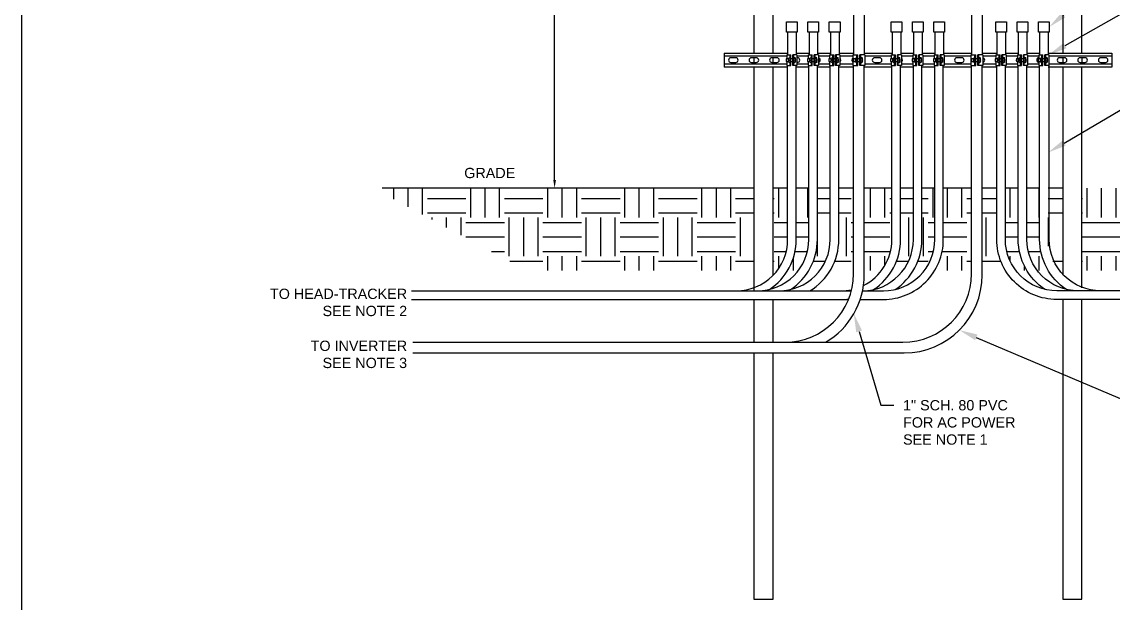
# Model space of a CAD drawing. Header units: feet. Extents: x -4 to 2246, y -9 to 1440.
# Drawn here: x 2183.84 to 2200.54, y 1374.94 to 1383.83 of the extents above; entities that cross this region are included whole.
import ezdxf
from ezdxf import colors
from ezdxf.entities.mleader import LeaderData, LeaderLine
from ezdxf.math import Vec2, Vec3

# ---------------------------------------------------------------- set-up
doc = ezdxf.new("R2010")
doc.units = ezdxf.units.FT
doc.header["$MEASUREMENT"] = 0
for name, color, linetype in [('C-GRADE', 110, 'Continuous'), ('E-COND-PVC', 4, 'Continuous'), ('E-COND-RGS', 4, 'Continuous'), ('E-DIM', 1, 'Continuous'), ('E-EQPM-CAB', 5, 'Continuous'), ('E-EQPM-HRDW', 230, 'Continuous'), ('G-ANNO-TEXT', 1, 'Continuous')]:
    doc.layers.add(name, color=color, linetype=linetype)
doc.styles.add('NEI-A', font='arial.ttf')
doc.dimstyles.new('NEI-A', dxfattribs={"dimtxt": 0.1, "dimasz": 0.125, "dimexe": 0.0625, "dimexo": 0.0625, "dimgap": 0.0625, "dimtad": 0, "dimtih": 1, "dimtoh": 1, "dimdec": 4, "dimzin": 3, "dimdsep": 46, "dimlunit": 4, "dimtxsty": 'NEI-A', "dimcen": 0, "dimadec": 0, "dimazin": 0, "dimtfac": 0.75, "dimtdec": 4, "dimtofl": 0, "dimtmove": 0, "dimatfit": 3, "dimfxl": 1, "dimfrac": 1, "dimtolj": 1, "dimtzin": 0, "dimarcsym": 0})

# ---------------------------------------------------------------- blocks, each defined once
blk = doc.blocks.new('HSQN031')
blk.add_lwpolyline([(-0.4, 0.21), (-0.4, 0), (0.4, 0), (0.4, 0.21), (0.28, 0.27), (-0.28, 0.27)], close=True)
for points in [[(0, 0.21, 0.123587), (-0.2, 0.27, 0.085237), (-0.34, 0.24)], [(0.34, 0.24, 0.085237), (0.2, 0.27, 0.123587), (0, 0.21), (0, 0)]]:
    blk.add_lwpolyline(points, format="xyb")
blk = doc.blocks.new('Bolt Head 312')
for p, q in [((-0.29, 0), (-0.29, 0.14)), ((-0.29, 0), (0.29, 0)), ((-0.22, 0.2), (0.22, 0.2)), ((-0.14, 0.14), (-0.14, 0)), ((0.14, 0.14), (0.14, 0)), ((0.29, 0), (0.29, 0.14))]:
    blk.add_line(p, q)
for centre, major_axis, ratio in [((-0.22, 0.14), (-0.0722, 0), 0.866025), ((0, 0.14), (-0.144, 0), 0.433013)]:
    blk.add_ellipse(centre, major_axis=major_axis, ratio=ratio, start_param=3.141593, end_param=6.283185)
at = {"extrusion": (0, 0, -1)}
blk.add_ellipse((0.22, 0.14), major_axis=(0.0722, 0), ratio=0.866025, start_param=3.141593, end_param=6.283185, dxfattribs=at)
blk = doc.blocks.new('*D19')
at = {"layer": 'Defpoints', "color": 0, "transparency": 16777216}
for p in [(2200.452, 1395.898), (2206.287, 1395.898), (2203.985, 1381.29)]:
    blk.add_point(p, dxfattribs=at)
at = {"layer": 'E-DIM', "color": 0, "lineweight": -2, "transparency": 16777216}
for p, q in [((2200.515, 1395.898), (2206.349, 1395.898)), ((2206.287, 1395.773), (2206.287, 1388.707)), ((2206.287, 1381.415), (2206.287, 1388.48)), ((2204.048, 1381.29), (2206.349, 1381.29))]:
    blk.add_line(p, q, dxfattribs=at)
at = {"layer": 'E-DIM', "color": 0, "transparency": 16777216}
for points in [[(2206.266, 1395.773), (2206.308, 1395.773), (2206.287, 1395.898)], [(2206.266, 1381.415), (2206.308, 1381.415), (2206.287, 1381.29)]]:
    blk.add_solid(points, dxfattribs=at)
at = {"layer": 'E-DIM', "color": 0, "transparency": 16777216, "insert": (2206.287, 1388.594), "char_height": 0.1, "attachment_point": 5, "style": 'NEI-A'}
blk.add_mtext("\\A1;15' ", dxfattribs=at)
blk = doc.blocks.new('*D20')
at = {"layer": 'Defpoints', "color": 0, "transparency": 16777216}
for p in [(2196.151, 1389.148), (2191.992, 1381.29), (2193.821, 1381.29)]:
    blk.add_point(p, dxfattribs=at)
at = {"layer": 'E-DIM', "color": 0, "lineweight": -2, "transparency": 16777216}
for p, q in [((2196.088, 1389.148), (2191.929, 1389.148)), ((2191.992, 1389.023), (2191.992, 1385.357)), ((2191.992, 1381.415), (2191.992, 1385.081)), ((2193.758, 1381.29), (2191.929, 1381.29))]:
    blk.add_line(p, q, dxfattribs=at)
at = {"layer": 'E-DIM', "color": 0, "transparency": 16777216}
for points in [[(2191.971, 1389.023), (2192.013, 1389.023), (2191.992, 1389.148)], [(2191.971, 1381.415), (2192.013, 1381.415), (2191.992, 1381.29)]]:
    blk.add_solid(points, dxfattribs=at)
at = {"layer": 'E-DIM', "color": 0, "transparency": 16777216, "insert": (2191.992, 1385.219), "char_height": 0.1, "attachment_point": 5, "style": 'NEI-A'}
blk.add_mtext('\\A1;7{\\H0.75x;\\S7#8;}"', dxfattribs=at)

msp = doc.modelspace()

# ---------------------------------------------------------------- hatches: boundary and pattern name
at = {"layer": 'E-COND-RGS'}
h = msp.add_hatch(dxfattribs=at)
h.set_pattern_fill('EARTH', color=256, scale=2.35743)
h.set_pattern_definition([(0, (1399.1279, -243.3579), (0.58935738, 0.58935738), [0.58935738, -0.58935738]), (0, (1399.1279, -243.13687), (0.58935738, 0.58935738), [0.58935738, -0.58935738]), (0, (1399.1279, -242.91586), (0.58935738, 0.58935738), [0.58935738, -0.58935738]), (90, (1399.2016, -242.8422), (-0.58935738, 0.58935738), [0.58935738, -0.58935738]), (90, (1399.4226, -242.8422), (-0.58935738, 0.58935738), [0.58935738, -0.58935738]), (90, (1399.6436, -242.8422), (-0.58935738, 0.58935738), [0.58935738, -0.58935738])])
edge = h.paths.add_edge_path()
edge.add_line((2197.611092, 1381.289967), (2197.611116, 1380.504089))
edge.add_arc((2196.693873, 1380.504061), 0.917242, -31.0439936, 0.0017205, ccw=False)
edge.add_line((2197.47974, 1380.031043), (2197.648729, 1380.031043))
edge.add_arc((2197.021227, 1380.504051), 0.78581, 322.9911909, 360.0017205)
edge.add_line((2197.807036, 1380.504075), (2197.807013, 1381.289967))
edge.add_line((2197.807013, 1381.289967), (2197.611092, 1381.289967))
edge = h.paths.add_edge_path()
edge.add_arc((2196.36652, 1380.504071), 0.917242, 328.9552983, 360.0017205)
edge.add_line((2197.283762, 1380.504098), (2197.283739, 1381.289967))
edge.add_line((2197.283739, 1381.289967), (2197.479659, 1381.289967))
edge.add_line((2197.479659, 1381.289967), (2197.479683, 1380.504085))
edge.add_arc((2196.693873, 1380.504061), 0.78581, -37.009696, 0.0017205, ccw=False)
edge.add_line((2197.321369, 1380.031043), (2197.152381, 1380.031043))
edge = h.paths.add_edge_path()
edge.add_line((2196.728027, 1381.289967), (2196.728027, 1380.031043))
edge.add_line((2196.728027, 1380.031043), (2196.994008, 1380.031043))
edge.add_arc((2196.36652, 1380.504071), 0.78581, 322.9894171, 360.0017205)
edge.add_line((2197.15233, 1380.504094), (2197.152306, 1381.289967))
edge.add_line((2197.152306, 1381.289967), (2196.728027, 1381.289967))
edge = h.paths.add_edge_path()
edge.add_line((2196.339739, 1381.289967), (2196.339763, 1380.504126))
edge.add_arc((2195.42252, 1380.504099), 0.917242, -31.0467439, 0.0017205, ccw=False)
edge.add_line((2196.208365, 1380.031043), (2196.564316, 1380.031043))
edge.add_line((2196.564316, 1380.031043), (2196.564316, 1381.289967))
edge.add_line((2196.564316, 1381.289967), (2196.339739, 1381.289967))
edge = h.paths.add_edge_path()
edge.add_line((2196.012386, 1381.289967), (2196.012409, 1380.504136))
edge.add_arc((2195.095167, 1380.504109), 0.917242, -31.0474521, 0.0017205, ccw=False)
edge.add_line((2195.881006, 1380.031043), (2196.049988, 1380.031043))
edge.add_arc((2195.42252, 1380.504099), 0.78581, 322.9868595, 360.0017205)
edge.add_line((2196.20833, 1380.504122), (2196.208307, 1381.289967))
edge.add_line((2196.208307, 1381.289967), (2196.012386, 1381.289967))
edge = h.paths.add_edge_path()
edge.add_line((2195.688582, 1381.289967), (2195.688605, 1380.504146))
edge.add_arc((2194.771363, 1380.504118), 0.917242, -31.0481526, 0.0017205, ccw=False)
edge.add_line((2195.557196, 1380.031043), (2195.722627, 1380.031043))
edge.add_arc((2195.095167, 1380.504109), 0.78581, 322.9859725, 360.0017205)
edge.add_line((2195.880977, 1380.504132), (2195.880953, 1381.289967))
edge.add_line((2195.880953, 1381.289967), (2195.688582, 1381.289967))
edge = h.paths.add_edge_path()
edge.add_line((2198.369144, 1380.031043), (2198.369144, 1381.289967))
edge.add_line((2198.369144, 1381.289967), (2197.938445, 1381.289967))
edge.add_line((2197.938445, 1381.289967), (2197.938469, 1380.504079))
edge.add_arc((2197.021227, 1380.504051), 0.917242, -31.0432854, 0.0017205, ccw=False)
edge.add_line((2197.8071, 1380.031043), (2198.369144, 1380.031043))
edge = h.paths.add_edge_path()
edge.add_line((2198.756518, 1380.504151), (2198.756541, 1381.289967))
edge.add_line((2198.756541, 1381.289967), (2198.532854, 1381.289967))
edge.add_line((2198.532854, 1381.289967), (2198.532854, 1380.031043))
edge.add_line((2198.532854, 1380.031043), (2198.887931, 1380.031043))
edge.add_arc((2199.67376, 1380.504124), 0.917242, 179.9982795, 211.048573, ccw=False)
edge = h.paths.add_edge_path()
edge.add_line((2199.083871, 1380.504151), (2199.083895, 1381.289967))
edge.add_line((2199.083895, 1381.289967), (2198.887974, 1381.289967))
edge.add_line((2198.887974, 1381.289967), (2198.88795, 1380.504148))
edge.add_arc((2199.67376, 1380.504124), 0.78581, 179.9982795, 217.0154314)
edge.add_line((2199.046312, 1380.031043), (2199.215284, 1380.031043))
edge.add_arc((2200.001113, 1380.504124), 0.917242, 179.9982795, 211.048573, ccw=False)
edge = h.paths.add_edge_path()
edge.add_arc((2200.328467, 1380.504114), 0.917242, 179.9982795, 211.0478648)
edge.add_line((2199.542632, 1380.031043), (2199.373665, 1380.031043))
edge.add_arc((2200.001113, 1380.504124), 0.78581, 179.9982795, 217.0154314, ccw=False)
edge.add_line((2199.215304, 1380.504148), (2199.215327, 1381.289967))
edge.add_line((2199.215327, 1381.289967), (2199.411248, 1381.289967))
edge.add_line((2199.411248, 1381.289967), (2199.411224, 1380.504142))
edge = h.paths.add_edge_path()
edge.add_line((2199.764149, 1380.031043), (2199.764149, 1381.289967))
edge.add_line((2199.764149, 1381.289967), (2199.542681, 1381.289967))
edge.add_line((2199.542681, 1381.289967), (2199.542657, 1380.504138))
edge.add_arc((2200.328467, 1380.504114), 0.78581, 179.9982795, 217.0145444)
edge.add_line((2199.701011, 1380.031043), (2199.764149, 1380.031043))
h.paths.add_polyline_path([(2200.058827, 1381.289967), (2200.058827, 1380.031043), (2204.692421, 1380.031043), (2207.049851, 1381.289967)])
edge = h.paths.add_edge_path()
edge.add_line((2195.333677, 1381.289967), (2195.333677, 1380.031043))
edge.add_line((2195.333677, 1380.031043), (2195.398815, 1380.031043))
edge.add_arc((2194.771363, 1380.504118), 0.78581, 322.9850952, 360.0017205)
edge.add_line((2195.557173, 1380.504142), (2195.557149, 1381.289967))
edge.add_line((2195.557149, 1381.289967), (2195.333677, 1381.289967))
h.paths.add_polyline_path([(2195.038998, 1380.031043), (2195.038998, 1381.289967), (2189.216576, 1381.289967), (2191.574005, 1380.031043)])

# ---------------------------------------------------------------- linework, layer by layer
at = {"layer": 'C-GRADE'}
for points in [[(2195.038998, 1381.289967), (2189.353373, 1381.289967)], [(2195.557149, 1381.289967), (2195.333677, 1381.289967)], [(2195.880953, 1381.289967), (2195.688582, 1381.289967)], [(2196.208307, 1381.289967), (2196.012386, 1381.289967)], [(2196.564316, 1381.289967), (2196.339739, 1381.289967)], [(2197.152306, 1381.289967), (2196.728027, 1381.289967)], [(2197.479659, 1381.289967), (2197.283739, 1381.289967)], [(2197.807013, 1381.289967), (2197.611092, 1381.289967)], [(2198.369144, 1381.289967), (2197.938445, 1381.289967)], [(2198.756541, 1381.289967), (2198.532854, 1381.289967)], [(2199.083895, 1381.289967), (2198.887974, 1381.289967)], [(2199.411248, 1381.289967), (2199.215327, 1381.289967)], [(2199.764149, 1381.289967), (2199.542681, 1381.289967)]]:
    msp.add_lwpolyline(points, dxfattribs=at)
at = {"layer": 'E-COND-PVC', "color": 111}
for points in [[(2196.564316, 1385.963254), (2196.564316, 1383.328344)], [(2196.728027, 1385.963245), (2196.728027, 1383.328344)], [(2198.369144, 1385.963245), (2198.369144, 1383.328344)], [(2198.532854, 1385.963254), (2198.532854, 1383.328344)], [(2189.824475, 1378.768827), (2197.337768, 1378.768827)]]:
    msp.add_lwpolyline(points, dxfattribs=at)
at = {"layer": 'E-COND-PVC'}
for points in [[(2195.539822, 1383.830076), (2195.703465, 1383.829551), (2195.703465, 1383.673552), (2195.539822, 1383.674077)], [(2195.867175, 1383.830076), (2196.030818, 1383.829551), (2196.030818, 1383.673552), (2195.867175, 1383.674077)], [(2196.194529, 1383.830076), (2196.358171, 1383.829551), (2196.358171, 1383.673552), (2196.194529, 1383.674077)], [(2197.138528, 1383.830076), (2197.302171, 1383.829551), (2197.302171, 1383.673552), (2197.138528, 1383.674077)], [(2197.465882, 1383.830076), (2197.629524, 1383.829551), (2197.629524, 1383.673552), (2197.465882, 1383.674077)], [(2197.793235, 1383.830076), (2197.956877, 1383.829551), (2197.956877, 1383.673552), (2197.793235, 1383.674077)], [(2198.739327, 1383.830076), (2198.902969, 1383.829551), (2198.902969, 1383.673552), (2198.739327, 1383.674077)], [(2199.06668, 1383.830076), (2199.230323, 1383.829551), (2199.230323, 1383.673552), (2199.06668, 1383.674077)], [(2199.394034, 1383.830076), (2199.557676, 1383.829551), (2199.557676, 1383.673552), (2199.394034, 1383.674077)]]:
    msp.add_lwpolyline(points, close=True, dxfattribs=at)
for points in [[(2195.557077, 1383.674021), (2195.557088, 1383.328344)], [(2195.68854, 1383.673599), (2195.68853, 1383.328344)], [(2195.884431, 1383.674021), (2195.884441, 1383.328344)], [(2196.015894, 1383.673599), (2196.015884, 1383.328344)], [(2196.211784, 1383.674021), (2196.211795, 1383.328344)], [(2196.343247, 1383.673599), (2196.343237, 1383.328344)], [(2197.155784, 1383.674021), (2197.155794, 1383.328344)], [(2197.287247, 1383.673599), (2197.287236, 1383.328344)], [(2197.483137, 1383.674021), (2197.483147, 1383.328344)], [(2197.6146, 1383.673599), (2197.61459, 1383.328344)], [(2197.81049, 1383.674021), (2197.810501, 1383.328344)], [(2197.941953, 1383.673599), (2197.941943, 1383.328344)], [(2198.756582, 1383.674021), (2198.756593, 1383.328344)], [(2198.888045, 1383.673599), (2198.888035, 1383.328344)], [(2199.083936, 1383.674021), (2199.083946, 1383.328344)], [(2199.215399, 1383.673599), (2199.215388, 1383.328344)], [(2199.411289, 1383.674021), (2199.411299, 1383.328344)], [(2199.542752, 1383.673599), (2199.542742, 1383.328344)], [(2189.801904, 1379.718511), (2196.531023, 1379.718256)], [(2189.901073, 1379.718521), (2196.531023, 1379.718256)], [(2189.8019, 1379.587078), (2196.487633, 1379.586825)], [(2189.895133, 1379.587136), (2195.09514, 1379.586866)], [(2189.901069, 1379.587088), (2196.487633, 1379.586825)], [(2190.01089, 1379.587145), (2194.771335, 1379.586876)], [(2190.222487, 1379.587126), (2195.422493, 1379.586856)]]:
    msp.add_lwpolyline(points, dxfattribs=at)
for points in [[(2189.895137, 1379.718568), (2195.095144, 1379.718299, 0.414231048), (2195.880977, 1380.504132), (2195.880897, 1383.164624)], [(2190.010894, 1379.718578), (2194.771339, 1379.718308, 0.414231048), (2195.557173, 1380.504142), (2195.557093, 1383.164634)], [(2190.222491, 1379.718558), (2195.422497, 1379.718289, 0.414231048), (2196.20833, 1380.504122), (2196.20825, 1383.164614)], [(2195.278878, 1379.740075, 0.251218101), (2195.688605, 1380.504146), (2195.688525, 1383.164637)], [(2195.600709, 1379.738759, 0.251903882), (2196.012409, 1380.504136), (2196.01233, 1383.164628)], [(2195.895611, 1379.718275, 0.263056262), (2196.339763, 1380.504126), (2196.339683, 1383.164618)], [(2196.666974, 1379.586819), (2197.021199, 1379.586809, 0.414231048), (2197.938469, 1380.504079), (2197.938389, 1383.164571)], [(2196.702505, 1379.718251), (2197.021203, 1379.718242, 0.414231048), (2197.807036, 1380.504075), (2197.806957, 1383.164567)], [(2196.702515, 1379.718299, 0.411004907), (2197.479683, 1380.504085), (2197.479603, 1383.164576)], [(2196.716824, 1379.800662, 0.284517854), (2197.15233, 1380.504094), (2197.15225, 1383.164586)], [(2196.872062, 1379.738721, 0.251903882), (2197.283762, 1380.504098), (2197.283682, 1383.16459)], [(2197.199416, 1379.738711, 0.251903882), (2197.611116, 1380.504089), (2197.611036, 1383.16458)], [(2203.406171, 1379.587151), (2199.673787, 1379.586881, -0.414231048), (2198.756518, 1380.504151), (2198.756597, 1383.164643)], [(2203.406167, 1379.718584), (2199.673783, 1379.718314, -0.414231048), (2198.88795, 1380.504148), (2198.88803, 1383.164639)], [(2199.495548, 1379.738789, -0.251895993), (2199.083871, 1380.504151), (2199.083951, 1383.164643)], [(2203.73352, 1379.718584), (2200.001137, 1379.718314, -0.414231048), (2199.215304, 1380.504148), (2199.215384, 1383.164639)], [(2199.822879, 1379.738794, -0.251888105), (2199.411224, 1380.504142), (2199.411304, 1383.164634)], [(2204.077004, 1379.718574), (2200.344621, 1379.718304, -0.414231048), (2199.558788, 1380.504138), (2199.558868, 1383.16463)], [(2190.046886, 1379.71853), (2196.366496, 1379.718261, 0.054276469), (2196.535601, 1379.736667, 0.054276469)], [(2190.046882, 1379.587098), (2196.366493, 1379.586828, 0.034061965), (2196.491031, 1379.595319, 0.034061965)], [(2203.733524, 1379.587151), (2200.001141, 1379.586881, -0.001150517), (2199.996919, 1379.586891, -0.001150517)], [(2204.077008, 1379.587141), (2200.344625, 1379.586872, -0.001992758), (2200.337313, 1379.586901, -0.001992758)]]:
    msp.add_lwpolyline(points, format="xyb", dxfattribs=at)
at = {"layer": 'E-COND-PVC', "color": 111}
for points in [[(2195.51657, 1378.932537, 0.414213562), (2196.564316, 1379.980284), (2196.564316, 1383.164634)], [(2196.136674, 1378.932537, 0.266344269), (2196.728027, 1379.963913), (2196.728027, 1383.164634)], [(2197.321398, 1378.932537, 0.414213562), (2198.369144, 1379.980284), (2198.369144, 1383.164634)], [(2197.337768, 1378.768827, 0.414213562), (2198.532854, 1379.963913), (2198.532854, 1383.164634)]]:
    msp.add_lwpolyline(points, format="xyb", dxfattribs=at)
at = {"layer": 'E-COND-RGS'}
for points in [[(2195.038998, 1385.829178), (2195.038998, 1383.3529)], [(2195.333677, 1383.3529), (2195.333677, 1385.829178)], [(2199.764149, 1385.829178), (2199.764149, 1383.3529)], [(2200.058827, 1383.3529), (2200.058827, 1385.829178)], [(2195.038998, 1383.283291), (2195.038998, 1383.209687)], [(2195.332347, 1383.283291), (2195.332347, 1383.209687)], [(2199.764149, 1383.283291), (2199.764149, 1383.209687)], [(2200.057497, 1383.283291), (2200.057497, 1383.209687)], [(2195.038998, 1383.140077), (2195.038998, 1379.7183)], [(2195.333677, 1379.95521), (2195.333677, 1383.140077)], [(2199.764149, 1383.140077), (2199.764149, 1379.957267)], [(2200.058827, 1379.766014), (2200.058827, 1383.140077)], [(2195.333677, 1379.75537), (2195.333677, 1379.779455)], [(2199.764149, 1379.781011), (2199.764149, 1379.754895)], [(2199.764149, 1379.718317), (2199.764149, 1379.7183)], [(2200.058827, 1379.718316), (2200.058827, 1379.718326)], [(2195.038998, 1379.586868), (2195.038998, 1378.932537)], [(2195.333677, 1378.932537), (2195.333677, 1379.586859)], [(2199.764149, 1379.586884), (2199.764149, 1375.003488), (2200.058827, 1375.003488), (2200.058827, 1379.586893)], [(2195.038998, 1378.768827), (2195.038998, 1375.003488), (2195.333677, 1375.003488), (2195.333677, 1378.768827)]]:
    msp.add_lwpolyline(points, dxfattribs=at)
at = {"layer": 'E-EQPM-CAB', "lineweight": 0}
for points in [[(2195.568873, 1383.82981), (2195.676927, 1383.82981)], [(2195.896226, 1383.82981), (2196.00428, 1383.82981)], [(2196.22358, 1383.82981), (2196.331633, 1383.82981)], [(2197.167579, 1383.82981), (2197.275633, 1383.82981)], [(2197.494932, 1383.82981), (2197.602986, 1383.82981)], [(2197.822286, 1383.82981), (2197.93034, 1383.82981)], [(2198.768378, 1383.82981), (2198.876431, 1383.82981)], [(2199.095731, 1383.82981), (2199.203785, 1383.82981)], [(2199.423084, 1383.82981), (2199.531138, 1383.82981)]]:
    msp.add_lwpolyline(points, dxfattribs=at)
for centre, start, end in [((2195.568545, 1383.830792), 179.9998594, 270.0001406), ((2195.676599, 1383.830792), 269.9998594, 0.0001406), ((2195.895899, 1383.830792), 179.9998594, 270.0001406), ((2196.003953, 1383.830792), 269.9998594, 0.0001406), ((2196.223252, 1383.830792), 179.9998594, 270.0001406), ((2196.331306, 1383.830792), 269.9998594, 0.0001406), ((2197.167251, 1383.830792), 179.9998594, 270.0001406), ((2197.275305, 1383.830792), 269.9998594, 0.0001406), ((2197.494605, 1383.830792), 179.9998594, 270.0001406), ((2197.602659, 1383.830792), 269.9998594, 0.0001406), ((2197.821958, 1383.830792), 179.9998594, 270.0001406), ((2197.930012, 1383.830792), 269.9998594, 0.0001406), ((2198.76805, 1383.830792), 179.9998594, 270.0001406), ((2198.876104, 1383.830792), 269.9998594, 0.0001406), ((2199.095403, 1383.830792), 179.9998594, 270.0001406), ((2199.203457, 1383.830792), 269.9998594, 0.0001406), ((2199.422757, 1383.830792), 179.9998594, 270.0001406), ((2199.530811, 1383.830792), 269.9998594, 0.0001406)]:
    msp.add_arc(centre, 0.000982, start, end, dxfattribs=at)
at = {"layer": 'E-EQPM-HRDW', "color": 7}
for p, q in [((2195.544041, 1383.328344), (2195.607044, 1383.328344)), ((2195.544041, 1383.328344), (2195.544041, 1383.266953)), ((2195.593292, 1383.164634), (2195.593292, 1383.328344)), ((2195.607044, 1383.164634), (2195.607044, 1383.328344)), ((2195.699245, 1383.328344), (2195.636243, 1383.328344)), ((2195.636243, 1383.164634), (2195.636243, 1383.328344)), ((2195.649995, 1383.164634), (2195.649995, 1383.328344)), ((2195.699245, 1383.328344), (2195.699245, 1383.164634)), ((2195.871395, 1383.328344), (2195.934397, 1383.328344)), ((2195.871395, 1383.328344), (2195.871395, 1383.266953)), ((2195.920645, 1383.164634), (2195.920645, 1383.328344)), ((2195.934397, 1383.164634), (2195.934397, 1383.328344)), ((2196.026599, 1383.328344), (2195.963596, 1383.328344)), ((2195.963596, 1383.164634), (2195.963596, 1383.328344)), ((2195.977348, 1383.164634), (2195.977348, 1383.328344)), ((2196.026599, 1383.328344), (2196.026599, 1383.164634)), ((2196.198748, 1383.328344), (2196.261751, 1383.328344)), ((2196.198748, 1383.328344), (2196.198748, 1383.266953)), ((2196.247999, 1383.164634), (2196.247999, 1383.328344)), ((2196.261751, 1383.164634), (2196.261751, 1383.328344)), ((2196.353952, 1383.328344), (2196.29095, 1383.328344)), ((2196.29095, 1383.164634), (2196.29095, 1383.328344)), ((2196.304701, 1383.164634), (2196.304701, 1383.328344)), ((2196.353952, 1383.328344), (2196.353952, 1383.164634)), ((2196.552792, 1383.328344), (2196.631572, 1383.328344)), ((2196.552792, 1383.328344), (2196.552792, 1383.164634)), ((2196.61782, 1383.164634), (2196.61782, 1383.328344)), ((2196.631572, 1383.164634), (2196.631572, 1383.328344)), ((2196.739551, 1383.328344), (2196.660771, 1383.328344)), ((2196.660771, 1383.164634), (2196.660771, 1383.328344)), ((2196.674523, 1383.164634), (2196.674523, 1383.328344)), ((2196.739551, 1383.328344), (2196.739551, 1383.164634)), ((2197.142748, 1383.328344), (2197.20575, 1383.328344)), ((2197.142748, 1383.328344), (2197.142748, 1383.266953)), ((2197.191998, 1383.164634), (2197.191998, 1383.328344)), ((2197.20575, 1383.164634), (2197.20575, 1383.328344)), ((2197.297951, 1383.328344), (2197.234949, 1383.328344)), ((2197.234949, 1383.164634), (2197.234949, 1383.328344)), ((2197.248701, 1383.164634), (2197.248701, 1383.328344)), ((2197.297951, 1383.328344), (2197.297951, 1383.164634)), ((2197.470101, 1383.328344), (2197.533103, 1383.328344)), ((2197.470101, 1383.328344), (2197.470101, 1383.266953)), ((2197.519352, 1383.164634), (2197.519352, 1383.328344)), ((2197.533103, 1383.164634), (2197.533103, 1383.328344)), ((2197.625305, 1383.328344), (2197.562302, 1383.328344)), ((2197.562302, 1383.164634), (2197.562302, 1383.328344)), ((2197.576054, 1383.164634), (2197.576054, 1383.328344)), ((2197.625305, 1383.328344), (2197.625305, 1383.164634)), ((2197.797454, 1383.328344), (2197.860457, 1383.328344)), ((2197.797454, 1383.328344), (2197.797454, 1383.266953)), ((2197.846705, 1383.164634), (2197.846705, 1383.328344)), ((2197.860457, 1383.164634), (2197.860457, 1383.328344)), ((2197.952658, 1383.328344), (2197.889656, 1383.328344)), ((2197.889656, 1383.164634), (2197.889656, 1383.328344)), ((2197.903407, 1383.164634), (2197.903407, 1383.328344)), ((2197.952658, 1383.328344), (2197.952658, 1383.164634)), ((2198.35762, 1383.328344), (2198.4364, 1383.328344)), ((2198.35762, 1383.328344), (2198.35762, 1383.164634)), ((2198.422648, 1383.164634), (2198.422648, 1383.328344)), ((2198.4364, 1383.164634), (2198.4364, 1383.328344)), ((2198.544379, 1383.328344), (2198.465599, 1383.328344)), ((2198.465599, 1383.164634), (2198.465599, 1383.328344)), ((2198.47935, 1383.164634), (2198.47935, 1383.328344)), ((2198.544379, 1383.328344), (2198.544379, 1383.164634)), ((2198.743546, 1383.328344), (2198.806548, 1383.328344)), ((2198.743546, 1383.328344), (2198.743546, 1383.266953)), ((2198.792797, 1383.164634), (2198.792797, 1383.328344)), ((2198.806548, 1383.164634), (2198.806548, 1383.328344)), ((2198.89875, 1383.328344), (2198.835748, 1383.328344)), ((2198.835748, 1383.164634), (2198.835748, 1383.328344)), ((2198.849499, 1383.164634), (2198.849499, 1383.328344)), ((2198.89875, 1383.328344), (2198.89875, 1383.164634)), ((2199.0709, 1383.328344), (2199.133902, 1383.328344)), ((2199.0709, 1383.328344), (2199.0709, 1383.266953)), ((2199.12015, 1383.164634), (2199.12015, 1383.328344)), ((2199.133902, 1383.164634), (2199.133902, 1383.328344)), ((2199.226103, 1383.328344), (2199.163101, 1383.328344)), ((2199.163101, 1383.164634), (2199.163101, 1383.328344)), ((2199.176853, 1383.164634), (2199.176853, 1383.328344)), ((2199.226103, 1383.328344), (2199.226103, 1383.164634)), ((2199.398253, 1383.328344), (2199.461255, 1383.328344)), ((2199.398253, 1383.328344), (2199.398253, 1383.266953)), ((2199.447504, 1383.164634), (2199.447504, 1383.328344)), ((2199.461255, 1383.164634), (2199.461255, 1383.328344)), ((2199.553457, 1383.328344), (2199.490454, 1383.328344)), ((2199.490454, 1383.164634), (2199.490454, 1383.328344)), ((2199.504206, 1383.164634), (2199.504206, 1383.328344)), ((2199.553457, 1383.328344), (2199.553457, 1383.164634)), ((2195.544041, 1383.226025), (2195.544041, 1383.164634)), ((2195.544041, 1383.164634), (2195.607044, 1383.164634)), ((2195.699245, 1383.164634), (2195.636243, 1383.164634)), ((2195.871395, 1383.226025), (2195.871395, 1383.164634)), ((2195.871395, 1383.164634), (2195.934397, 1383.164634)), ((2196.026599, 1383.164634), (2195.963596, 1383.164634)), ((2196.198748, 1383.226025), (2196.198748, 1383.164634)), ((2196.198748, 1383.164634), (2196.261751, 1383.164634)), ((2196.353952, 1383.164634), (2196.29095, 1383.164634)), ((2196.552792, 1383.164634), (2196.631572, 1383.164634)), ((2196.739551, 1383.164634), (2196.660771, 1383.164634)), ((2197.142748, 1383.226025), (2197.142748, 1383.164634)), ((2197.142748, 1383.164634), (2197.20575, 1383.164634)), ((2197.297951, 1383.164634), (2197.234949, 1383.164634)), ((2197.470101, 1383.226025), (2197.470101, 1383.164634)), ((2197.470101, 1383.164634), (2197.533103, 1383.164634)), ((2197.625305, 1383.164634), (2197.562302, 1383.164634)), ((2197.797454, 1383.226025), (2197.797454, 1383.164634)), ((2197.797454, 1383.164634), (2197.860457, 1383.164634)), ((2197.952658, 1383.164634), (2197.889656, 1383.164634)), ((2198.35762, 1383.164634), (2198.4364, 1383.164634)), ((2198.544379, 1383.164634), (2198.465599, 1383.164634)), ((2198.743546, 1383.226025), (2198.743546, 1383.164634)), ((2198.743546, 1383.164634), (2198.806548, 1383.164634)), ((2198.89875, 1383.164634), (2198.835748, 1383.164634)), ((2199.0709, 1383.226025), (2199.0709, 1383.164634)), ((2199.0709, 1383.164634), (2199.133902, 1383.164634)), ((2199.226103, 1383.164634), (2199.163101, 1383.164634)), ((2199.398253, 1383.226025), (2199.398253, 1383.164634)), ((2199.398253, 1383.164634), (2199.461255, 1383.164634)), ((2199.553457, 1383.164634), (2199.490454, 1383.164634))]:
    msp.add_line(p, q, dxfattribs=at)
at = {"layer": 'E-EQPM-HRDW'}
for points in [[(2194.583412, 1383.3529), (2195.557087, 1383.3529)], [(2194.583412, 1383.3529), (2194.583412, 1383.140077)], [(2195.688531, 1383.3529), (2195.88444, 1383.3529)], [(2196.015884, 1383.3529), (2196.211794, 1383.3529)], [(2196.343238, 1383.3529), (2196.564316, 1383.3529)], [(2196.728027, 1383.3529), (2197.155793, 1383.3529)], [(2197.287237, 1383.3529), (2197.483147, 1383.3529)], [(2197.61459, 1383.3529), (2197.8105, 1383.3529)], [(2197.941944, 1383.3529), (2198.369144, 1383.3529)], [(2198.532854, 1383.3529), (2198.756592, 1383.3529)], [(2198.888036, 1383.3529), (2199.083945, 1383.3529)], [(2199.215389, 1383.3529), (2199.411299, 1383.3529)], [(2200.514414, 1383.3529), (2200.514414, 1383.140077), (2199.542736, 1383.140077)], [(2195.544041, 1383.303787), (2194.583412, 1383.303787)], [(2194.583412, 1383.18919), (2195.544041, 1383.18919)], [(2195.871395, 1383.303787), (2195.699245, 1383.303787)], [(2195.699245, 1383.18919), (2195.871395, 1383.18919)], [(2196.198748, 1383.303787), (2196.026599, 1383.303787)], [(2196.026599, 1383.18919), (2196.198748, 1383.18919)], [(2196.552792, 1383.303787), (2196.353952, 1383.303787)], [(2196.353952, 1383.18919), (2196.552792, 1383.18919)], [(2196.61782, 1383.209687), (2196.631572, 1383.209687)], [(2197.142748, 1383.303787), (2196.739551, 1383.303787)], [(2196.739551, 1383.18919), (2197.142748, 1383.18919)], [(2197.470101, 1383.303787), (2197.297951, 1383.303787)], [(2197.297951, 1383.18919), (2197.470101, 1383.18919)], [(2197.797454, 1383.303787), (2197.625305, 1383.303787)], [(2197.625305, 1383.18919), (2197.797454, 1383.18919)], [(2198.35762, 1383.303787), (2197.952658, 1383.303787)], [(2197.952658, 1383.18919), (2198.35762, 1383.18919)], [(2198.743546, 1383.303787), (2198.544379, 1383.303787)], [(2198.544379, 1383.18919), (2198.743546, 1383.18919)], [(2199.0709, 1383.303787), (2198.89875, 1383.303787)], [(2198.89875, 1383.18919), (2199.0709, 1383.18919)], [(2199.398253, 1383.303787), (2199.226103, 1383.303787)], [(2199.226103, 1383.18919), (2199.398253, 1383.18919)], [(2200.514414, 1383.303787), (2199.553457, 1383.303787)], [(2199.553457, 1383.18919), (2200.514414, 1383.18919)], [(2195.557093, 1383.140077), (2194.583412, 1383.140077)], [(2195.880898, 1383.140077), (2195.688526, 1383.140077)], [(2196.208251, 1383.140077), (2196.01233, 1383.140077)], [(2196.564316, 1383.140077), (2196.339684, 1383.140077)], [(2197.15225, 1383.140077), (2196.728027, 1383.140077)], [(2197.479604, 1383.140077), (2197.283683, 1383.140077)], [(2197.806957, 1383.140077), (2197.611036, 1383.140077)], [(2198.369144, 1383.140077), (2197.93839, 1383.140077)], [(2198.756597, 1383.140077), (2198.532854, 1383.140077)], [(2199.08395, 1383.140077), (2198.888029, 1383.140077)], [(2199.411304, 1383.140077), (2199.215383, 1383.140077)]]:
    msp.add_lwpolyline(points, dxfattribs=at)
for points in [[(2194.688747, 1383.209687), (2194.762482, 1383.209687, 1), (2194.762482, 1383.283291), (2194.688747, 1383.283291, 1)], [(2195.003071, 1383.209687), (2195.076806, 1383.209687, 1), (2195.076806, 1383.283291), (2195.003071, 1383.283291, 1)], [(2195.317395, 1383.209687), (2195.39113, 1383.209687, 1), (2195.39113, 1383.283291), (2195.317395, 1383.283291, 1)], [(2196.889015, 1383.209687), (2196.96275, 1383.209687, 1), (2196.96275, 1383.283291), (2196.889015, 1383.283291, 1)], [(2198.146311, 1383.209687), (2198.220046, 1383.209687, 1), (2198.220046, 1383.283291), (2198.146311, 1383.283291, 1)], [(2199.71793, 1383.209687), (2199.791665, 1383.209687, 1), (2199.791665, 1383.283291), (2199.71793, 1383.283291, 1)], [(2200.032254, 1383.209687), (2200.105989, 1383.209687, 1), (2200.105989, 1383.283291), (2200.032254, 1383.283291, 1)], [(2200.346578, 1383.209687), (2200.420313, 1383.209687, 1), (2200.420313, 1383.283291), (2200.346578, 1383.283291, 1)]]:
    msp.add_lwpolyline(points, format="xyb", close=True, dxfattribs=at)
at = {"layer": 'E-EQPM-HRDW', "color": 7}
for points in [[(2195.569407, 1383.266953), (2195.533472, 1383.266953), (2195.533472, 1383.226025), (2195.569407, 1383.226025)], [(2195.636243, 1383.266953), (2195.607044, 1383.266953)], [(2195.607044, 1383.226025), (2195.636243, 1383.226025)], [(2195.89676, 1383.266953), (2195.860826, 1383.266953), (2195.860826, 1383.226025), (2195.89676, 1383.226025)], [(2195.963596, 1383.266953), (2195.934397, 1383.266953)], [(2195.934397, 1383.226025), (2195.963596, 1383.226025)], [(2196.224114, 1383.266953), (2196.188179, 1383.266953), (2196.188179, 1383.226025), (2196.224114, 1383.226025)], [(2196.29095, 1383.266953), (2196.261751, 1383.266953)], [(2196.261751, 1383.226025), (2196.29095, 1383.226025)], [(2196.593935, 1383.266953), (2196.558001, 1383.266953), (2196.558001, 1383.226025), (2196.593935, 1383.226025)], [(2196.660771, 1383.266953), (2196.631572, 1383.266953)], [(2196.631572, 1383.226025), (2196.660771, 1383.226025)], [(2197.168113, 1383.266953), (2197.132179, 1383.266953), (2197.132179, 1383.226025), (2197.168113, 1383.226025)], [(2197.234949, 1383.266953), (2197.20575, 1383.266953)], [(2197.20575, 1383.226025), (2197.234949, 1383.226025)], [(2197.495466, 1383.266953), (2197.459532, 1383.266953), (2197.459532, 1383.226025), (2197.495466, 1383.226025)], [(2197.562302, 1383.266953), (2197.533103, 1383.266953)], [(2197.533103, 1383.226025), (2197.562302, 1383.226025)], [(2197.82282, 1383.266953), (2197.786885, 1383.266953), (2197.786885, 1383.226025), (2197.82282, 1383.226025)], [(2197.889656, 1383.266953), (2197.860457, 1383.266953)], [(2197.860457, 1383.226025), (2197.889656, 1383.226025)], [(2198.398763, 1383.266953), (2198.362828, 1383.266953), (2198.362828, 1383.226025), (2198.398763, 1383.226025)], [(2198.465599, 1383.266953), (2198.4364, 1383.266953)], [(2198.4364, 1383.226025), (2198.465599, 1383.226025)], [(2198.768912, 1383.266953), (2198.732977, 1383.266953), (2198.732977, 1383.226025), (2198.768912, 1383.226025)], [(2198.835748, 1383.266953), (2198.806548, 1383.266953)], [(2198.806548, 1383.226025), (2198.835748, 1383.226025)], [(2199.096265, 1383.266953), (2199.060331, 1383.266953), (2199.060331, 1383.226025), (2199.096265, 1383.226025)], [(2199.163101, 1383.266953), (2199.133902, 1383.266953)], [(2199.133902, 1383.226025), (2199.163101, 1383.226025)], [(2199.423619, 1383.266953), (2199.387684, 1383.266953), (2199.387684, 1383.226025), (2199.423619, 1383.226025)], [(2199.490454, 1383.266953), (2199.461255, 1383.266953)], [(2199.461255, 1383.226025), (2199.490454, 1383.226025)]]:
    msp.add_lwpolyline(points, dxfattribs=at)
at = {"layer": 'E-EQPM-HRDW'}
for points in [[(2195.699245, 1383.209687), (2195.705454, 1383.209687, 1), (2195.705454, 1383.283291), (2195.699245, 1383.283291)], [(2196.026599, 1383.210324, 0.829035425), (2196.026599, 1383.282653, 0.829035425)], [(2196.353952, 1383.215499, 0.547023629), (2196.353952, 1383.277479)], [(2196.552792, 1383.276066, 0.503867196), (2196.552792, 1383.216911, 0.503867196)], [(2197.168643, 1383.25876, 0.011553301), (2197.168113, 1383.257145)], [(2197.168113, 1383.235833, 0.011553294), (2197.168643, 1383.234217, 0.011553294)], [(2197.297951, 1383.216181, 0.525442391), (2197.297951, 1383.276796, 0.525442391)], [(2198.544379, 1383.211074, 0.756545054), (2198.544379, 1383.281904, 0.756545054)], [(2198.849499, 1383.283282, 0.005473942), (2198.848694, 1383.283291)], [(2198.848694, 1383.209687, 0.005473942), (2198.849499, 1383.209695)], [(2198.876102, 1383.271048, 0.005025424), (2198.875603, 1383.271594)], [(2198.875603, 1383.221383, 0.005025424), (2198.876102, 1383.221929)], [(2199.0709, 1383.278371, 0.57773373), (2199.0709, 1383.214607)], [(2199.163101, 1383.283291, 0.00056751), (2199.163017, 1383.283291)], [(2199.163017, 1383.209687, 0.00056751), (2199.163101, 1383.209687)], [(2199.398253, 1383.282899, 0.863726347), (2199.398253, 1383.210078)]]:
    msp.add_lwpolyline(points, format="xyb", dxfattribs=at)

# ---------------------------------------------------------------- block references
at = {"layer": 'E-EQPM-HRDW', "color": 7}
for name, p, xscale, yscale, zscale, rotation in [('HSQN031', (2195.593292, 1383.246489), -0.0899203954664877, 0.0899203954664877, 0.0899203954664877, 90), ('Bolt Head 312', (2195.649995, 1383.246489), -0.1309683064567649, 0.1309683064567649, 0.1309683064567649, 270), ('HSQN031', (2195.920645, 1383.246489), -0.0899203954664877, 0.0899203954664877, 0.0899203954664877, 90), ('Bolt Head 312', (2195.977348, 1383.246489), -0.1309683064567649, 0.1309683064567649, 0.1309683064567649, 270), ('HSQN031', (2196.247999, 1383.246489), -0.0899203954664877, 0.0899203954664877, 0.0899203954664877, 90), ('Bolt Head 312', (2196.304701, 1383.246489), -0.1309683064567649, 0.1309683064567649, 0.1309683064567649, 270), ('HSQN031', (2196.61782, 1383.246489), -0.0899203954664877, 0.0899203954664877, 0.0899203954664877, 90), ('Bolt Head 312', (2196.674523, 1383.246489), -0.1309683064567649, 0.1309683064567649, 0.1309683064567649, 270), ('HSQN031', (2197.191998, 1383.246489), -0.0899203954664877, 0.0899203954664877, 0.0899203954664877, 90), ('Bolt Head 312', (2197.248701, 1383.246489), -0.1309683064567649, 0.1309683064567649, 0.1309683064567649, 270), ('HSQN031', (2197.519352, 1383.246489), -0.0899203954664877, 0.0899203954664877, 0.0899203954664877, 90), ('Bolt Head 312', (2197.576054, 1383.246489), -0.1309683064567649, 0.1309683064567649, 0.1309683064567649, 270), ('HSQN031', (2197.846705, 1383.246489), -0.0899203954664877, 0.0899203954664877, 0.0899203954664877, 90), ('Bolt Head 312', (2197.903407, 1383.246489), -0.1309683064567649, 0.1309683064567649, 0.1309683064567649, 270), ('HSQN031', (2198.422648, 1383.246489), -0.0899203954664877, 0.0899203954664877, 0.0899203954664877, 90), ('Bolt Head 312', (2198.47935, 1383.246489), -0.1309683064567649, 0.1309683064567649, 0.1309683064567649, 270), ('HSQN031', (2198.792797, 1383.246489), -0.0899203954664877, 0.0899203954664877, 0.0899203954664877, 90), ('Bolt Head 312', (2198.849499, 1383.246489), -0.1309683064567649, 0.1309683064567649, 0.1309683064567649, 270), ('HSQN031', (2199.12015, 1383.246489), -0.0899203954664877, 0.0899203954664877, 0.0899203954664877, 90), ('Bolt Head 312', (2199.176853, 1383.246489), -0.1309683064567649, 0.1309683064567649, 0.1309683064567649, 270), ('HSQN031', (2199.447504, 1383.246489), -0.0899203954664877, 0.0899203954664877, 0.0899203954664877, 90), ('Bolt Head 312', (2199.504206, 1383.246489), -0.1309683064567649, 0.1309683064567649, 0.1309683064567649, 270)]:
    msp.add_blockref(name, p, dxfattribs=dict(at, xscale=xscale, yscale=yscale, zscale=zscale, rotation=rotation))

# ---------------------------------------------------------------- texts
at = {"layer": 'G-ANNO-TEXT', "style": 'NEI-A'}
for s, width, insert, char_height, attachment_point in [('GRADE', 0.84298175, (2190.609196, 1381.599101), 0.1571619, 1), ('TO HEAD-TRACKER SEE NOTE 2', 2.49619833, (2189.735898, 1379.751866), 0.15716191, 3), ('TO INVERTER SEE NOTE 3', 1.61340594, (2189.735898, 1378.957692), 0.15716191, 3)]:
    msp.add_mtext_dynamic_manual_height_columns(s, width=width, gutter_width=0.859676, heights=[0], dxfattribs=dict(at, insert=insert, char_height=char_height, attachment_point=attachment_point))

# ---------------------------------------------------------------- dimensions: what is measured, and where the dimension line sits
at = {"layer": 'E-DIM'}
dim = msp.add_linear_dim(base=(2206.286825, 1395.897908), p1=(2203.985033, 1381.289967), p2=(2200.452037, 1395.897908), angle=90, text="15' ", dimstyle='NEI-A', override={"dimscale": 1, "dimlfac": 1}, dxfattribs=at)
dim.commit()
dim.dimension.update_dxf_attribs({"geometry": '*D19', "text_midpoint": (2206.286825, 1388.593937)})
dim = msp.add_linear_dim(base=(2191.991999, 1381.289967), p1=(2196.150988, 1389.148065), p2=(2193.820892, 1381.289967), angle=90, dimstyle='NEI-A', override={"dimscale": 1, "dimlfac": 1}, dxfattribs=at)
dim.commit()
dim.dimension.update_dxf_attribs({"geometry": '*D20', "text_midpoint": (2191.991999, 1385.219016), "dimtype": 160})

# ---------------------------------------------------------------- next in the draw order: leaders
at = {"layer": 'G-ANNO-TEXT'}
ml = msp.add_multileader_mtext('Standard', dxfattribs=at)
ml.set_content('\\A1;3/4" UNISTRUT STRAP (TYP)', color=256, style='NEI-A')
ml.set_leader_properties()
ml.build(insert=Vec2(0, 0))
ml.multileader.update_dxf_attribs({"dogleg_length": 0.125, "arrow_head_size": 0.282891})
ctx = ml.context
ctx.base_point, ctx.char_height, ctx.arrow_head_size, ctx.landing_gap_size, ctx.plane_origin = Vec3(2201.10091, 1384.091504), 0.15716191, 0.282891, 0.141446, Vec3(2199.542697, 1383.292939)
notes = []
notes.append((ctx, [(0, (1, 1, 0), (2200.904458, 1384.091504), (1, 0), 0.196452, [(0, [(2199.553457, 1383.328344)], 0, [])])]))
ctx.mtext.insert, ctx.mtext.width, ctx.mtext.flow_direction = Vec3(2201.242356, 1384.193187), 1.94648627, 5
ctx.mtext.has_bg_fill, ctx.mtext.bg_color, ctx.mtext.bg_scale_factor, ctx.mtext.bg_transparency, ctx.mtext.use_window_bg_color = 1, -1027028792, 1.5, 0, 1
ml = msp.add_multileader_mtext('Standard', dxfattribs=at)
ml.set_content('\\A1;3/4" SCH. 80 PVC FOR RS-485 COMMS.', color=256, style='NEI-A')
ml.set_leader_properties()
ml.build(insert=Vec2(0, 0))
ml.multileader.update_dxf_attribs({"dogleg_length": 0.125, "arrow_head_size": 0.282891})
ctx = ml.context
ctx.base_point, ctx.char_height, ctx.arrow_head_size, ctx.landing_gap_size, ctx.plane_origin = Vec3(2201.10091, 1382.632949), 0.15716191, 0.282891, 0.141446, Vec3(2199.542697, 1381.834384)
notes.append((ctx, [(0, (1, 1, 0), (2200.904458, 1382.632949), (1, 0), 0.196452, [(0, [(2199.542697, 1381.834384)], 0, [])])]))
ctx.mtext.insert, ctx.mtext.width, ctx.mtext.flow_direction = Vec3(2201.242356, 1382.71287), 1.94648627, 5
ctx.mtext.has_bg_fill, ctx.mtext.bg_color, ctx.mtext.bg_scale_factor, ctx.mtext.bg_transparency, ctx.mtext.use_window_bg_color = 1, -1027028792, 1.5, 0, 1
ml = msp.add_multileader_mtext('Standard', dxfattribs=at)
ml.set_content('1-1/4" SCH. 80 PVC FOR FO\\PSEE NOTE 1', color=256, style='NEI-A')
ml.set_leader_properties()
ml.build(insert=Vec2(0, 0))
ml.multileader.update_dxf_attribs({"dogleg_length": 0.125, "arrow_head_size": 0.282891})
ctx = ml.context
ctx.base_point, ctx.char_height, ctx.arrow_head_size, ctx.landing_gap_size, ctx.plane_origin = Vec3(2201.106428, 1377.959389), 0.15716191, 0.282891, 0.141446, Vec3(2198.182822, 1379.11886)
notes.append((ctx, [(0, (1, 1, 0), (2200.909976, 1377.959389), (1, 0), 0.196452, [(0, [(2198.182822, 1379.11886)], 0, [])])]))
ctx.mtext.insert, ctx.mtext.width, ctx.mtext.flow_direction = Vec3(2201.247874, 1378.03931), 1.90586309, 5
ctx.mtext.has_bg_fill, ctx.mtext.bg_color, ctx.mtext.bg_scale_factor, ctx.mtext.bg_transparency, ctx.mtext.use_window_bg_color = 1, -1027028792, 1.5, 0, 1
for ctx, leaders in notes:
    for number, flags, end, landing, length, lines in leaders:
        leader = LeaderData()
        leader.index, (leader.has_last_leader_line, leader.has_dogleg_vector, leader.attachment_direction) = number, flags
        leader.last_leader_point, leader.dogleg_vector, leader.dogleg_length = Vec3(end), Vec3(landing), length
        for number, points, colour, breaks in lines:
            line = LeaderLine()
            line.index, line.vertices, line.color, line.breaks = number, Vec3.list(points), colors.encode_raw_color(colour), breaks
            leader.lines.append(line)
        ctx.leaders.append(leader)

# ---------------------------------------------------------------- next in the draw order: linework, layer by layer
at = {"layer": 'E-EQPM-HRDW'}
msp.add_lwpolyline([(2199.542743, 1383.3529), (2200.514414, 1383.3529)], dxfattribs=at)

# ---------------------------------------------------------------- next in the draw order: leaders
at = {"layer": 'G-ANNO-TEXT'}
ml = msp.add_multileader_mtext('Standard', dxfattribs=at)
ml.set_content('\\A1;PVC FEMALE THREADED ADAPTOR  ', color=256, style='NEI-A')
ml.set_leader_properties()
ml.build(insert=Vec2(0, 0))
ml.multileader.update_dxf_attribs({"dogleg_length": 0.125, "arrow_head_size": 0.282891})
ctx = ml.context
ctx.base_point, ctx.char_height, ctx.arrow_head_size, ctx.landing_gap_size, ctx.plane_origin = Vec3(2201.10091, 1384.890599), 0.15716191, 0.282891, 0.141446, Vec3(2199.542697, 1383.71639)
notes = []
notes.append((ctx, [(0, (1, 1, 0), (2200.904458, 1384.890599), (1, 0), 0.196452, [(0, [(2199.557676, 1383.751795)], 0, [])])]))
ctx.mtext.insert, ctx.mtext.width, ctx.mtext.flow_direction = Vec3(2201.242356, 1384.97052), 3.04258708, 5
ctx.mtext.has_bg_fill, ctx.mtext.bg_color, ctx.mtext.bg_scale_factor, ctx.mtext.bg_transparency, ctx.mtext.use_window_bg_color = 1, -1027028792, 1.5, 0, 1
ml = msp.add_multileader_mtext('Standard', dxfattribs=at)
ml.set_content('1" SCH. 80 PVC FOR AC POWER SEE NOTE 1', color=256, style='NEI-A')
ml.set_leader_properties()
ml.build(insert=Vec2(0, 0))
ml.multileader.update_dxf_attribs({"dogleg_length": 0.125, "arrow_head_size": 0.282891})
ctx = ml.context
ctx.base_point, ctx.char_height, ctx.arrow_head_size, ctx.landing_gap_size, ctx.plane_origin = Vec3(2197.180915, 1377.968972), 0.15716191, 0.282891, 0.141446, Vec3(2196.569701, 1379.369474)
notes.append((ctx, [(0, (1, 1, 0), (2196.984463, 1377.968972), (1, 0), 0.196452, [(0, [(2196.569701, 1379.369474)], 0, [])])]))
ctx.mtext.insert, ctx.mtext.width, ctx.mtext.flow_direction = Vec3(2197.322361, 1378.048893), 1.90586309, 5
ctx.mtext.has_bg_fill, ctx.mtext.bg_color, ctx.mtext.bg_scale_factor, ctx.mtext.bg_transparency, ctx.mtext.use_window_bg_color = 1, -1027028792, 1.5, 0, 1
for ctx, leaders in notes:
    for number, flags, end, landing, length, lines in leaders:
        leader = LeaderData()
        leader.index, (leader.has_last_leader_line, leader.has_dogleg_vector, leader.attachment_direction) = number, flags
        leader.last_leader_point, leader.dogleg_vector, leader.dogleg_length = Vec3(end), Vec3(landing), length
        for number, points, colour, breaks in lines:
            line = LeaderLine()
            line.index, line.vertices, line.color, line.breaks = number, Vec3.list(points), colors.encode_raw_color(colour), breaks
            leader.lines.append(line)
        ctx.leaders.append(leader)

# ---------------------------------------------------------------- next in the draw order: linework, layer by layer
at = {"layer": 'Defpoints'}
msp.add_lwpolyline([(2183.841856, 1407.063072), (2245.841856, 1407.063072), (2245.841856, 1366.063072), (2183.841856, 1366.063072)], close=True, dxfattribs=at)
at = {"layer": 'E-COND-PVC', "color": 111}
msp.add_line((2189.824475, 1378.932537), (2197.321398, 1378.932537), dxfattribs=at)

doc.saveas('drawing.dxf')
